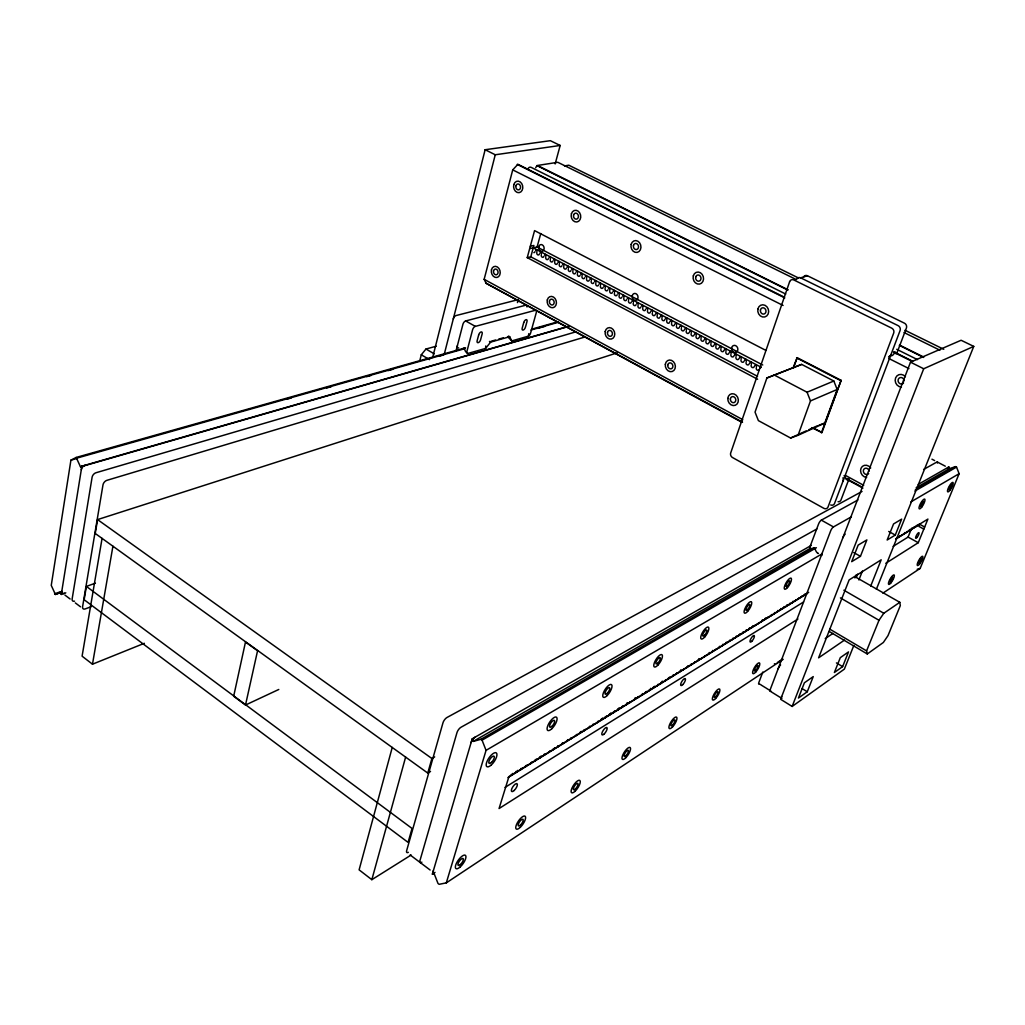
<?xml version="1.0" encoding="UTF-8"?>
<svg xmlns="http://www.w3.org/2000/svg" width="1025" height="1025" viewBox="0 0 1025 1025"><rect width="100%" height="100%" fill="white"/><g stroke="black" fill="none" stroke-linecap="round" stroke-linejoin="round"><path stroke-width="1.5" d="M557.779 746.7L557.818 745.816M562.251 743.958L562.289 743.074M566.684 741.229L566.71 740.562M571.092 738.525L571.13 737.641M579.804 733.17L579.842 732.363M584.122 730.517L584.16 729.633M545.864 256.237L545.633 254.379L544.557 255.123M592.655 725.264L592.706 724.38M563.891 265.68L563.635 263.797L562.546 264.578M536.933 251.599L536.728 249.716L535.627 250.446M550.348 258.633L550.041 256.66L549.041 257.467M568.427 268.089L568.145 266.154L567.081 266.961M601.073 720.088L601.137 719.204M541.392 253.944L541.11 251.996L540.06 252.829M572.975 270.498L572.77 268.601L571.643 269.319M600.573 284.912L600.317 283.002L599.215 283.771M605.25 717.526L605.301 716.654M577.536 272.893L577.267 270.92L576.204 271.702M582.123 275.289L581.893 273.368L580.765 274.123M595.935 282.516L595.692 280.581L594.564 281.363M554.845 260.991L554.563 259.043L553.5 259.876M586.71 277.698L586.403 275.712L585.352 276.532M591.322 280.12L591.041 278.134L589.964 278.915M609.388 714.976L609.439 714.105M614.552 292.266L614.283 290.306L613.155 291.138M628.658 299.633L628.363 297.673L627.249 298.531M559.368 263.387L559.112 261.426L558.023 262.208M613.501 712.452L613.552 711.581M638.139 304.604L637.806 302.618L636.704 303.515M617.575 709.941L617.639 709.069M534.986 760.05L534.973 760.729M609.875 289.819L609.632 287.884L608.478 288.691M605.211 287.397L604.968 285.437L603.853 286.206M623.943 297.199L623.7 295.251L622.534 296.058M621.637 707.442L621.701 706.571M642.893 307.154L642.649 305.168L641.445 306.027M652.464 312.138L652.156 310.139L650.939 311.113M633.386 302.144L633.143 300.197L631.964 301.03M676.615 324.784L676.295 322.772L674.95 323.938M681.497 327.334L681.164 325.335L679.831 326.488M657.256 314.688L656.987 312.676L655.705 313.676M686.391 329.896L686.058 327.897L684.713 329.051M691.298 332.472L690.965 330.46L689.607 331.626M619.241 294.777L619.023 292.804L617.87 293.547M629.67 702.509L629.747 701.638M516.139 771.402L516.139 772.337M647.672 309.691L647.403 307.654L646.134 308.627M637.601 697.628L637.678 696.769M662.073 317.212L661.804 315.2L660.484 316.238M711.068 342.901L710.684 340.8L709.338 342.017M726.059 350.729L725.738 348.667L724.316 349.871M641.522 695.219L641.586 694.438M666.903 319.774L666.609 317.712L665.289 318.813M671.759 322.311L671.426 320.236L670.107 321.363M706.097 340.262L705.712 338.186L704.406 339.377M736.129 356.008L735.809 353.945L734.374 355.15M746.264 361.3L745.918 359.237L744.509 360.428M511.334 774.387L511.334 775.284M645.43 692.823L645.507 691.965M701.151 337.699L700.882 335.662L699.447 336.802M721.049 348.103L720.754 346.066L719.332 347.206M649.299 690.44L649.376 689.582M696.206 335.137L695.885 333.035L694.514 334.214M751.351 364.016L751.03 361.928L749.595 363.106M539.624 756.988L539.598 757.885M553.308 748.762L553.282 749.467M653.143 688.07L653.22 687.262M716.039 345.54L715.719 343.426L714.348 344.592M731.081 353.394L730.735 351.293L729.352 352.485M741.19 358.686L740.832 356.585L739.461 357.751M525.633 765.572L525.62 766.508M756.463 366.694L756.168 364.618L754.695 365.771M520.905 768.481L520.892 769.416M660.766 683.38L660.856 682.535M544.224 754.169L544.198 755.053M507.593 336.636L511.782 340.915L528.042 336.264A3.062 1.499 -61.2 0 0 530.617 333.01L536.293 312.599A3.088 1.512 -61.6 0 0 535.229 310.319L475.331 326.373A3.229 1.666 -60.9 0 0 472.576 329.794L467.003 351.088A3.203 1.64 -60.4 0 0 468.258 353.369L485.594 348.41L485.748 345.976M668.3 678.755L668.364 678.038M895.53 353.587L895.402 352.19L892.57 355.38L889.226 356.29M465.581 347.782L76.17 457.445L70.917 460.161L51.25 585.377L55.414 594.474L61.449 592.335M65.805 592.847L61.282 594.462L81.872 466.17L568.17 326.36M86.382 586.403L84.153 599.74L408.091 842.383L412.05 828.456L86.382 586.403L95.402 583.174M617.012 352.92L97.567 519.598L95.248 533.474L427.771 773.068L430.538 771.466M102.077 538.368L82.09 656.179L92.481 664.2L144.358 643.29M92.481 664.2L112.929 546.184M245.5 705.033L257.57 650.734L245.487 642.022L233.674 696.244L245.5 705.033L278.787 689.466M419.776 360.826L421.275 354.804L425.964 349.038L436.24 346.207M432.64 357.533L485.132 149.727L550.348 140.681L560.175 145.46L555.153 163.949M444.273 354.202L495.254 154.775L560.175 145.46M456.074 350.755L462.903 324.361A3.216 1.678 -60.9 0 1 465.657 320.953L525.799 305.194A3.075 1.525 -61.7 0 1 526.978 306.975M741.985 422.39L486.106 283.272L484.146 279.325L512.731 169.881L517.907 164.295L783.933 296.994M392.242 747.43L359.109 869.853L371.844 879.681L411.14 855.017M757.629 379.263L527.234 257.634L534.563 230.612L765.701 350.307M517.446 302.593L518.291 299.518M527.234 257.634L530.796 256.827L533.884 245.475L530.322 246.243M529.682 248.639L537.087 247.012L540.764 233.559M371.844 879.681L405.631 757.078M427.771 773.068L431.897 758.513L434.677 756.937M783.074 659.382L446.311 882.871L439.136 884.319L438.008 883.473L434.19 873.736L432.358 874.12L472.23 738.794L811.275 545.415M446.311 882.871L486.055 750.351L482.058 740.165L480.866 739.332L473.243 741.395L472.23 738.794M766.892 377.982L755.041 412.127L758.397 420.622L790.582 438.021L798.065 435.292L824.805 423.069L837.169 389.474L833.825 381.018L801.64 364.4L766.892 377.982L801.64 364.4M792.927 368.27L797.155 357.674L841.141 380.326L821.935 432.537L811.646 427.604M793.491 368.039L797.155 357.674M798.065 435.292L810.48 400.916L807.059 392.229L774.285 375.048M821.384 432.793L841.141 380.326M762.805 672.054L758.91 682.381A3.447 1.012 -58.9 0 0 759.551 684.021L760.96 684.892M849.02 478.88L841 499.957A3.549 3.049 59.3 0 1 838.053 501.712M876.401 589.196L973.75 346.399L961.104 340.262L910.507 362.171L780.64 699.293L792.146 706.443L844.344 669.133L853.838 645.455M792.146 706.443L923.704 368.757L973.75 346.399M807.277 691.76L813.235 676.603L804.394 682.791L798.437 698.051L807.277 691.76L802.203 688.646M860.436 556.332L866.881 539.893L858.168 545.108L851.698 561.662L860.436 556.332L853.71 552.539M854.927 577.933L856.067 575.025M856.464 577.037L857.605 574.128M858.899 579.971L862.409 571.053M870.699 586.082L881.18 559.817L849.136 579.919L818.603 657.832L844.446 640.125M842.614 666.647L848.521 651.9L840.295 657.666L834.376 672.502L842.614 666.647L836.426 662.919M895.273 535.063L901.654 519.124L893.557 523.954L887.15 540.021L895.273 535.063L888.726 531.45M893.147 546.351L908.073 537.087L911.52 528.541M867.278 653.976L866.586 650.888L879.002 620.279L883.806 613.257L899.796 602.303L900.322 605.583L887.996 635.641L883.345 642.483L867.278 653.976L829.34 631.528M924.665 527.004L919.758 524.326L918.9 526.427L923.82 529.105M947.036 471.346L948.83 466.952L949.496 468.643L916.183 487.721M885.818 563.289L918.272 542.699L927.907 519.073L895.76 538.83M882.909 593.129L920.168 568.401L959.131 473.691L956.53 467.093L955.62 466.618L949.496 468.643M635.295 697.653L635 698.281M627.274 702.676L625.839 705.098M662.329 681.138L660.997 683.47M698.973 658.614L698.55 659.472M619.126 707.775L617.78 710.056M650.811 688.313L650.401 689.146M610.9 712.913L609.606 715.078M680.869 669.837L679.613 672.028M602.597 718L602.2 718.794M517.638 770.39L516.357 772.427M541.085 755.976L540.7 756.745M709.351 652.489L708.237 654.424M512.82 773.401L511.513 775.4M581.226 731.325L579.996 733.285M654.501 686.263L653.348 688.172M712.811 650.388L711.709 652.284M762.459 619.843L761.408 621.701M765.611 617.908L764.535 619.779M642.842 693.515L641.74 695.322M752.85 625.801L751.786 627.633M781.063 608.453L780.038 610.247M784.138 606.544L783.062 608.389M787.174 604.66L786.111 606.518M622.982 705.7L621.855 707.545M669.594 677.038L668.531 678.832M749.595 627.838L748.596 629.581M536.357 759.051L535.14 760.87M554.653 747.776L553.513 749.582M568.029 739.563L566.863 741.37M687.967 665.763L686.917 667.531M719.614 646.301L718.64 648.005M589.734 726.212L588.619 727.993M614.795 710.825L613.744 712.529M723.022 644.212L721.997 645.955M746.29 629.939L745.29 631.631M777.962 610.413L777.001 612.117M598.164 721.087L597.088 722.779M726.405 642.163L725.418 643.841M729.736 640.151L729.313 640.971M733.08 638.088L732.093 639.741M736.411 636.051L735.463 637.665M739.743 633.962L738.769 635.628M742.997 632.002L742.638 632.707M793.043 601.239L792.133 602.803M897.772 536.767L897.426 537.42M606.518 715.95L605.455 717.641M634.821 698.64L633.86 700.165M691.478 663.726L690.504 665.327M909.649 529.502L908.791 531.04M912.019 528.016L911.161 529.579M914.338 526.607L913.467 528.157M531.603 762.1L530.502 763.728M646.596 691.375L645.635 692.926M658.165 684.226L657.192 685.815M673.207 674.962L672.233 676.564M774.798 612.502L773.888 614.026M804.792 594.077L803.908 595.576M549.977 750.864L548.913 752.388M576.665 734.438L575.678 735.95M695.014 661.625L694.066 663.137M771.633 614.513L770.8 615.935M789.98 603.2L789.109 604.673M904.844 532.564L904.063 533.948M526.799 765.201L525.838 766.598M563.417 742.651L562.482 744.073M916.568 525.364L915.799 526.735M676.782 672.938L675.936 674.283M900.014 535.601L899.245 536.933M585.173 729.39L584.301 730.633M698.486 659.6L697.653 660.933M768.404 616.64L767.699 617.832M801.729 596.127L801.012 597.344M521.994 768.263L521.059 769.519M545.287 753.926L544.377 755.194M593.68 724.188L592.911 725.341M638.626 696.5L637.806 697.73M650.286 689.351L649.504 690.543M701.92 657.627L701.19 658.755M558.792 745.713L557.984 746.828M572.078 737.552L571.284 738.653M602.098 719.025L601.278 720.203M665.481 680.075L664.815 681.113M705.418 655.5L704.739 656.564M798.718 598.087L798.078 599.151M540.585 756.962L539.791 758.013M758.82 622.713L758.218 623.674M907.022 531.475L906.433 532.488M918.656 524.364L918.092 525.325M630.542 701.664L629.914 702.586M683.88 668.864L683.291 669.761M755.566 624.776L755.002 625.66M902.154 534.614L901.692 535.396M715.719 649.325L715.155 650.158M795.618 600.163L795.092 600.996M897.298 537.651L896.875 538.368M742.497 632.963L742.036 633.629M847.765 478.572L846.919 479.764L844.1 475.587M759.807 368.475L761.062 367.219M528.464 335.982L528.81 333.65M485.594 348.41L490.642 342.107L509.681 336.713L511.782 340.915M825.215 638.613L833.03 633.373M777.334 662.547L782.6 659.049M432.358 874.12L435.036 872.377M797.911 619.023L499.06 808.546L508.925 776.642L808.699 592.36M505.005 787.418L803.574 601.982M507.939 777.616L807.303 593.488M895.76 539.086L919.758 524.326M486.055 750.351L821.217 554.346M910.866 501.917L959.131 473.691M480.866 739.332L814.029 547.952M915.363 489.745L955.62 466.618M482.058 740.165L816.4 547.734M914.902 491.039L956.53 467.093M473.243 741.395L810.647 548.157M918.259 484.389L948.83 466.952M766.623 688.416L770.89 691.055A3.447 0.987 -58.9 0 1 770.275 689.428L830.647 530.912A3.613 1.089 -60.5 0 1 833.466 526.927L851.429 516.792M816.835 528.964L461.007 727.25A4.779 1.935 -55.5 0 0 456.971 732.644L419.955 860.577A4.651 1.755 -54.2 0 0 421.877 862.166M923.653 469.424L936.888 462.044A3.075 0.833 -61.4 0 1 937.388 463.069M810.596 548.631A3.575 1.102 -60.2 0 1 810.058 546.581L818.527 524.108A3.6 1.115 -60.5 0 1 821.345 520.136L857.938 499.969M862.051 491.436L446.99 717.487A4.753 1.96 -55.4 0 0 442.967 722.843L406.669 850.571A4.638 1.781 -54 0 0 408.347 852.339M76.17 457.445L80.514 466.862L81.872 466.17M462.032 349.064L463.979 348.141L465.657 351.703L467.708 353.382M790.582 438.021L806.137 430.936M808.968 429.642L817.45 425.772M55.414 594.474L60.437 592.283L61.282 594.462M810.48 400.916L837.169 389.474M807.059 392.229L833.825 381.018M91.199 606.697L85.216 608.914A4.126 2.396 -49.6 0 1 82.577 606.787L102.987 484.889A4.215 2.601 -51.7 0 1 106.843 480.353L585.467 336.828M818.924 425.234L824.805 423.069M54.556 593.834L60.59 591.694M796.617 279.338A3.626 3.19 74.8 0 1 800.653 277.839L807.444 275.763L904.473 323.195A3.703 3.37 68.3 0 1 906.395 328.077L897.093 352.523A3.677 3.331 66.4 0 1 896.414 353.612M576.153 331.767L95.953 472.756A4.19 2.627 -51.5 0 0 92.096 477.266L72.147 598.946A4.113 2.409 -49.4 0 0 74.53 601.175M917.234 569.259L920.168 568.401M80.514 466.862L568.875 326.373M531.757 329.153L557.92 321.786M77.067 458.06L464.825 348.679M490.988 341.299L495.6 340.005M498.675 339.134L503.288 337.827M530.988 330.012L558.689 322.209M70.917 460.161L77.08 458.418M286.552 399.289L291.177 397.982M326.603 387.988L331.229 386.681M366.655 376.675L371.268 375.368M388.219 370.589L392.831 369.282M439.046 356.239L443.658 354.932M537.625 328.41L545.326 326.232M486.106 283.272L742.548 422.146M564.519 165.896L568.785 165.204L798.654 278.057M810.403 548.952L814.606 547.798L815.298 549.579A5.74 3.011 71.7 0 0 817.988 553.474M800.653 277.839L898.143 325.655A3.728 3.395 68.3 0 1 900.078 330.562L834.555 503.442A3.575 3.062 59.4 0 1 830.698 504.941M904.973 330.255L943.769 349.294M796.271 279.556L557.792 162.296L536.895 165.563L787.572 289.947M904.012 332.536L939.925 350.204M788.161 289.832L538.907 166.191A3.267 2.588 80.9 0 0 535.703 167.703M899.899 345.246L923.551 356.982M899.309 345.374L923.653 357.456M785.714 294.047L531.219 167.395A3.293 2.601 80.8 0 0 528.118 168.651M896.721 349.294L917.478 359.621M894.056 351.934L912.647 361.21M517.253 164.397L784.791 297.891M893.531 352.152L912.122 361.428M485.132 149.727L495.254 154.775M910.507 362.171L923.704 368.757M512.731 169.881L783.087 305.463M888.931 358.558L908.957 368.59M796.592 357.892L840.59 380.557M537.087 247.012L762.741 364.977M533.231 247.858L761.165 367.232M931.956 459.187L934.621 460.584M937.273 461.98L945.293 466.183M530.796 256.827L757.539 376.342M813.594 428.091L821.935 432.537M484.146 279.325L742.792 419.699M845.407 475.395L863.678 485.312M846.56 478.662L862.012 487.067M846.022 478.944L862.896 488.118M908.073 537.087L918.272 542.699M508.502 336.059L509.681 336.713M465.657 320.953L475.331 326.373M821.345 520.136L833.466 526.927M489.45 341.428L490.642 342.107M854.863 576.639L899.796 602.303M425.964 349.038L434.267 353.83M843.857 590.195L883.806 613.257M421.275 354.804L429.577 359.621M840.423 597.908L879.002 620.279M829.866 629.183L866.586 650.888M761.665 685.341L765.918 687.967M770.339 691.286L781.767 698.371M97.567 519.598L431.897 758.513M64.947 595.102L70.123 598.997M75.299 602.892L80.514 606.813M410.141 854.965L430.141 870.02M842.909 477.842A3.587 3.101 60.2 0 1 843.127 480.827M803.421 277.262A3.6 3.177 74.9 0 1 807.444 275.763M890.763 355.15A3.703 3.344 66.4 0 1 888.624 357.123M901.449 387.13A6.483 5.842 63.5 0 1 895.581 377.943A6.483 5.842 63.5 0 1 905.447 376.739M866.625 477.471A6.342 5.535 59.3 0 1 861.026 468.258A6.342 5.535 59.3 0 1 870.712 467.964M903.563 382.991A3.331 3.011 63.5 0 1 898.643 382.453A3.331 3.011 63.5 0 1 900.117 377.61A3.331 3.011 63.5 0 1 904.204 380.864M868.649 473.563A3.267 2.844 59.3 0 1 863.985 473.012A3.267 2.844 59.3 0 1 865.049 468.348A3.267 2.844 59.3 0 1 869.2 471.09M534.986 251.65A1.691 1.333 77.4 0 1 533.833 252.624M539.432 253.982A1.704 1.345 77.3 0 1 537.728 254.815A1.704 1.345 77.3 0 1 536.844 252.624M543.903 256.327A1.704 1.345 77.2 0 1 542.187 257.16A1.704 1.345 77.2 0 1 541.303 254.969M548.375 258.684A1.704 1.345 77.1 0 1 546.658 259.504A1.704 1.345 77.1 0 1 545.774 257.313M552.872 261.042A1.704 1.358 77 0 1 551.143 261.862A1.704 1.358 77 0 1 550.258 259.658M557.369 263.399A1.704 1.358 76.9 0 1 555.64 264.219A1.704 1.358 76.9 0 1 554.756 262.028M561.892 265.77A1.704 1.358 76.8 0 1 560.15 266.59A1.704 1.358 76.8 0 1 559.266 264.386M566.428 268.153A1.717 1.371 76.7 0 1 564.685 268.973A1.717 1.371 76.7 0 1 563.788 266.769M570.976 270.536A1.717 1.371 76.6 0 1 569.221 271.356A1.717 1.371 76.6 0 1 568.324 269.139M575.525 272.919A1.717 1.371 76.4 0 1 573.769 273.739A1.717 1.371 76.4 0 1 572.873 271.535M580.099 275.328A1.717 1.384 76.3 0 1 578.331 276.148A1.717 1.384 76.3 0 1 577.447 273.931M584.686 277.724A1.717 1.384 76.2 0 1 582.918 278.544A1.717 1.384 76.2 0 1 582.021 276.327M589.285 280.145A1.717 1.384 76.1 0 1 587.504 280.952A1.717 1.384 76.1 0 1 586.607 278.736M593.898 282.567A1.73 1.397 76 0 1 592.117 283.374A1.73 1.397 76 0 1 591.22 281.157M598.523 284.988A1.73 1.397 75.8 0 1 596.729 285.808A1.73 1.397 75.8 0 1 595.832 283.579M603.161 287.423A1.73 1.409 75.7 0 1 601.368 288.243A1.73 1.409 75.7 0 1 600.471 286.001M607.812 289.87A1.73 1.409 75.6 0 1 606.006 290.677A1.73 1.409 75.6 0 1 605.109 288.448M612.489 292.317A1.73 1.409 75.4 0 1 610.669 293.124A1.73 1.409 75.4 0 1 609.773 290.882M617.165 294.764A1.73 1.422 75.3 0 1 615.346 295.584A1.73 1.422 75.3 0 1 614.449 293.342M621.855 297.237A1.743 1.422 75.1 0 1 620.035 298.044A1.743 1.422 75.1 0 1 619.126 295.802M626.57 299.697A1.743 1.422 75 0 1 624.738 300.517A1.743 1.422 75 0 1 623.828 298.262M631.298 302.183A1.743 1.435 74.8 0 1 629.452 302.99A1.743 1.435 74.8 0 1 628.543 300.735M636.038 304.668A1.743 1.435 74.7 0 1 634.193 305.476A1.743 1.435 74.7 0 1 633.283 303.221M640.779 307.154A1.743 1.435 74.5 0 1 638.934 307.974A1.743 1.435 74.5 0 1 638.024 305.706M645.545 309.665A1.755 1.448 74.4 0 1 643.687 310.472A1.755 1.448 74.4 0 1 642.778 308.205M650.337 312.164A1.755 1.448 74.2 0 1 648.466 312.971A1.755 1.448 74.2 0 1 647.557 310.703M655.129 314.688A1.755 1.448 74 0 1 653.258 315.495A1.755 1.448 74 0 1 652.336 313.214M659.933 317.212A1.755 1.461 73.9 0 1 658.063 318.019A1.755 1.461 73.9 0 1 657.14 315.738M664.764 319.736A1.755 1.461 73.7 0 1 662.88 320.543A1.755 1.461 73.7 0 1 661.958 318.262M669.607 322.273A1.755 1.461 73.5 0 1 667.711 323.08A1.755 1.461 73.5 0 1 666.788 320.799M674.45 324.822A1.768 1.473 73.3 0 1 672.554 325.63A1.768 1.473 73.3 0 1 671.631 323.336M679.319 327.385A1.768 1.473 73.1 0 1 677.423 328.179A1.768 1.473 73.1 0 1 676.487 325.886M684.213 329.947A1.768 1.486 72.9 0 1 682.291 330.742A1.768 1.486 72.9 0 1 681.369 328.448M689.108 332.51A1.768 1.486 72.7 0 1 687.186 333.304A1.768 1.486 72.7 0 1 686.263 331.011M694.015 335.085A1.768 1.486 72.5 0 1 692.093 335.893A1.768 1.486 72.5 0 1 691.158 333.586M698.947 337.673A1.781 1.499 72.3 0 1 697.013 338.468A1.781 1.499 72.3 0 1 696.077 336.174M703.893 340.274A1.781 1.499 72.1 0 1 701.946 341.069A1.781 1.499 72.1 0 1 701.01 338.762M708.852 342.875A1.781 1.499 71.9 0 1 706.904 343.67A1.781 1.499 71.9 0 1 705.969 341.351M713.823 345.476A1.781 1.512 71.7 0 1 711.863 346.271A1.781 1.512 71.7 0 1 710.927 343.964M718.82 348.103A1.781 1.512 71.4 0 1 716.847 348.884A1.781 1.512 71.4 0 1 715.911 346.578M723.817 350.729A1.794 1.512 71.2 0 1 721.843 351.511A1.794 1.512 71.2 0 1 720.908 349.192M728.839 353.356A1.794 1.525 71 0 1 726.853 354.15A1.794 1.525 71 0 1 725.918 351.818M733.874 355.995A1.794 1.525 70.7 0 1 731.888 356.79A1.794 1.525 70.7 0 1 730.94 354.458M738.923 358.648A1.794 1.537 70.5 0 1 736.937 359.442A1.794 1.537 70.5 0 1 735.988 357.11M743.996 361.312A1.807 1.537 70.2 0 1 741.985 362.094A1.807 1.537 70.2 0 1 741.049 359.762M749.083 363.977A1.807 1.537 70 0 1 747.071 364.759A1.807 1.537 70 0 1 746.123 362.427M754.182 366.655A1.807 1.55 69.7 0 1 752.158 367.437A1.807 1.55 69.7 0 1 751.21 365.092M759.294 369.333A1.807 1.55 69.4 0 1 757.27 370.115A1.807 1.55 69.4 0 1 756.322 367.77M453.293 318.954A3.203 1.691 -60.9 0 1 456.048 315.559L516.421 300.094A3.062 1.537 -61.7 0 1 517.612 301.888M64.485 593.321A4.1 2.422 -49.2 0 1 61.808 591.169M81.295 469.719A4.177 2.639 -51.3 0 1 85.152 465.235M458.675 347.911A3.19 1.653 -60.4 0 1 457.406 345.617M821.858 555.512A3.587 1.076 -60.2 0 1 822.076 553.436M818.437 553.423A2.78 1.461 71.8 0 1 818.001 553.308M778.18 668.672A3.472 0.999 -59.1 0 1 780.602 664.994M774.823 663.713A5.522 0.833 -21 0 1 774.387 663.867M947.587 467.656A3.088 0.82 -61.3 0 1 947.753 469.591M433.511 872.557A4.677 1.73 -54.3 0 1 433.37 870.661M471.116 742.548A4.792 1.896 -55.6 0 1 475.164 737.116M781.562 698.32A3.459 0.974 -58.9 0 1 781.703 696.513M842.858 537.779A3.626 1.063 -60.5 0 1 845.177 534.14M478.675 334.932L477.163 340.646A2.793 1.422 -60.7 0 0 478.239 342.645A2.793 1.422 -60.7 0 0 480.623 339.672L482.134 333.983A2.806 1.435 -60.8 0 0 481.058 331.959A2.806 1.435 -60.8 0 0 478.675 334.932M523.737 322.555L522.212 328.09A2.703 1.333 -61.3 0 0 523.16 330.05A2.703 1.333 -61.3 0 0 525.441 327.18L526.965 321.658A2.716 1.333 -61.4 0 0 526.017 319.685A2.716 1.333 -61.4 0 0 523.737 322.555M789.609 281.747L730.697 452.947A3.485 2.921 65.3 0 0 732.491 457.522L823.895 508.349A3.587 3.075 59.6 0 0 828.033 506.978L893.685 333.087A3.754 3.408 68.3 0 0 891.724 328.154L793.773 279.928A3.652 3.203 74.7 0 0 789.609 281.747M513.845 184.551A5.817 4.561 80 0 0 519.06 192.662A5.817 4.561 80 0 0 521.687 183.513A5.817 4.561 80 0 0 513.845 184.551M571.438 213.7A5.907 4.753 79 0 0 576.793 221.989A5.907 4.753 79 0 0 579.637 212.752A5.907 4.753 79 0 0 571.438 213.7M631.157 244.373A6.009 4.958 77.6 0 0 637.127 252.406A6.009 4.958 77.6 0 0 639.587 242.771A6.009 4.958 77.6 0 0 631.157 244.373M693.323 275.853A6.112 5.163 75.7 0 0 699.498 284.092A6.112 5.163 75.7 0 0 702.151 274.341A6.112 5.163 75.7 0 0 693.323 275.853M757.898 309.012A6.227 5.381 73 0 0 764.74 316.968A6.227 5.381 73 0 0 766.969 306.834A6.227 5.381 73 0 0 757.898 309.012M491.449 269.87A5.65 4.382 76.5 0 0 496.933 277.455A5.65 4.382 76.5 0 0 498.919 268.447A5.65 4.382 76.5 0 0 491.449 269.87M547.312 299.941A5.753 4.561 75.2 0 0 552.949 307.705A5.753 4.561 75.2 0 0 555.114 298.595A5.753 4.561 75.2 0 0 547.312 299.941M605.198 331.523A5.842 4.741 73.4 0 0 611.425 339.019A5.842 4.741 73.4 0 0 613.181 329.563A5.842 4.741 73.4 0 0 605.198 331.523M665.327 364.336A5.945 4.933 71.1 0 0 672.157 371.524A5.945 4.933 71.1 0 0 673.476 361.735A5.945 4.933 71.1 0 0 665.327 364.336M727.827 398.43A6.06 5.138 68.2 0 0 735.297 405.285A6.06 5.138 68.2 0 0 736.117 395.202A6.06 5.138 68.2 0 0 727.827 398.43M515.959 185.704A2.985 2.345 80 0 0 518.637 189.868A2.985 2.345 80 0 0 519.982 185.166A2.985 2.345 80 0 0 515.959 185.704M573.628 214.891A3.037 2.447 79 0 0 576.383 219.158A3.037 2.447 79 0 0 577.844 214.404A3.037 2.447 79 0 0 573.628 214.891M633.476 245.423A3.088 2.55 77.6 0 0 636.551 249.549A3.088 2.55 77.6 0 0 637.819 244.591A3.088 2.55 77.6 0 0 633.476 245.423M695.744 276.942A3.139 2.652 75.7 0 0 698.922 281.183A3.139 2.652 75.7 0 0 700.28 276.161A3.139 2.652 75.7 0 0 695.744 276.942M760.46 309.96A3.203 2.768 73 0 0 763.997 314.034A3.203 2.768 73 0 0 765.137 308.832A3.203 2.768 73 0 0 760.46 309.96M493.55 270.869A2.908 2.255 76.5 0 0 496.356 274.777A2.908 2.255 76.5 0 0 497.381 270.139A2.908 2.255 76.5 0 0 493.55 270.869M549.477 300.978A2.96 2.345 75.2 0 0 552.385 304.976A2.96 2.345 75.2 0 0 553.487 300.287A2.96 2.345 75.2 0 0 549.477 300.978M607.492 332.42A3.011 2.434 73.4 0 0 610.695 336.277A3.011 2.434 73.4 0 0 611.592 331.408A3.011 2.434 73.4 0 0 607.492 332.42M667.749 365.079A3.062 2.537 71.1 0 0 671.26 368.782A3.062 2.537 71.1 0 0 671.926 363.747A3.062 2.537 71.1 0 0 667.749 365.079M730.377 399.02A3.113 2.639 68.2 0 0 734.207 402.543A3.113 2.639 68.2 0 0 734.63 397.354A3.113 2.639 68.2 0 0 730.377 399.02M538.753 246.73A3.421 2.703 77.5 0 0 542.084 251.292A3.421 2.703 77.5 0 0 543.352 245.821A3.421 2.703 77.5 0 0 538.753 246.73M632.246 295.828A3.511 2.883 75 0 0 636 300.287A3.511 2.883 75 0 0 637.076 294.572A3.511 2.883 75 0 0 632.246 295.828M731.632 348.026A3.613 3.075 71.1 0 0 735.848 352.369A3.613 3.075 71.1 0 0 736.719 346.412A3.613 3.075 71.1 0 0 731.632 348.026M514.191 790.467A4.728 1.73 -55.8 0 0 517.048 783.715A4.728 1.73 -55.8 0 0 511.834 788.622A4.728 1.73 -55.8 0 0 514.191 790.467M604.366 733.785A4.369 1.512 -57.2 0 0 606.851 727.558A4.369 1.512 -57.2 0 0 602.2 732.311A4.369 1.512 -57.2 0 0 604.366 733.785M682.829 684.546A4.062 1.333 -58.3 0 0 685.264 678.64A4.062 1.333 -58.3 0 0 681.087 682.983A4.062 1.333 -58.3 0 0 682.829 684.546M752.03 641.035A3.805 1.179 -59.1 0 0 754.182 635.551A3.805 1.179 -59.1 0 0 750.377 639.818A3.805 1.179 -59.1 0 0 752.03 641.035M917.093 537.369A3.229 0.846 -60.7 0 0 918.951 532.705A3.229 0.846 -60.7 0 0 915.966 536.395A3.229 0.846 -60.7 0 0 917.093 537.369M491.462 762.408A4.305 1.64 -55.7 0 0 494.037 756.232A4.305 1.64 -55.7 0 0 489.22 760.64A4.305 1.64 -55.7 0 0 491.462 762.408M551.898 726.379A4.087 1.512 -56.7 0 0 554.423 720.447A4.087 1.512 -56.7 0 0 549.977 724.56A4.087 1.512 -56.7 0 0 551.898 726.379M607.287 693.297A3.895 1.384 -57.5 0 0 609.516 687.673A3.895 1.384 -57.5 0 0 605.378 691.837A3.895 1.384 -57.5 0 0 607.287 693.297M657.935 663.098A3.716 1.281 -58.2 0 0 660.138 657.678A3.716 1.281 -58.2 0 0 656.269 661.599A3.716 1.281 -58.2 0 0 657.935 663.098M704.713 635.154A3.562 1.179 -58.8 0 0 706.661 630.016A3.562 1.179 -58.8 0 0 703.022 634.001A3.562 1.179 -58.8 0 0 704.713 635.154M747.776 609.478A3.421 1.089 -59.4 0 0 749.698 604.507A3.421 1.089 -59.4 0 0 746.277 608.299A3.421 1.089 -59.4 0 0 747.776 609.478M787.674 585.711A3.293 1.012 -59.8 0 0 789.57 580.893A3.293 1.012 -59.8 0 0 786.342 584.493A3.293 1.012 -59.8 0 0 787.674 585.711M921.77 505.709A2.883 0.769 -61 0 0 923.435 501.507A2.883 0.769 -61 0 0 920.783 504.748A2.883 0.769 -61 0 0 921.77 505.709M950.162 488.72A2.793 0.718 -61.2 0 0 951.674 484.722A2.793 0.718 -61.2 0 0 949.112 488.041A2.793 0.718 -61.2 0 0 950.162 488.72M460.392 864.536A4.215 1.525 -54.7 0 0 463.133 858.553A4.215 1.525 -54.7 0 0 458.418 862.768A4.215 1.525 -54.7 0 0 460.392 864.536M520.546 824.971A3.998 1.409 -55.7 0 0 522.955 819.321A3.998 1.409 -55.7 0 0 518.573 823.536A3.998 1.409 -55.7 0 0 520.546 824.971M575.473 788.878A3.805 1.294 -56.5 0 0 577.844 783.42A3.805 1.294 -56.5 0 0 573.769 787.392A3.805 1.294 -56.5 0 0 575.473 788.878M626.147 755.527A3.639 1.204 -57.3 0 0 628.248 750.364A3.639 1.204 -57.3 0 0 624.417 754.362A3.639 1.204 -57.3 0 0 626.147 755.527M672.759 724.906A3.485 1.115 -57.9 0 0 674.822 719.909A3.485 1.115 -57.9 0 0 671.234 723.701A3.485 1.115 -57.9 0 0 672.759 724.906M715.898 696.564A3.344 1.038 -58.4 0 0 717.923 691.721A3.344 1.038 -58.4 0 0 714.553 695.322A3.344 1.038 -58.4 0 0 715.898 696.564M756.066 670.107A3.216 0.961 -58.9 0 0 757.885 665.52A3.216 0.961 -58.9 0 0 754.682 669.171A3.216 0.961 -58.9 0 0 756.066 670.107M891.212 581.265A2.806 0.743 -60.3 0 0 892.801 577.242A2.806 0.743 -60.3 0 0 890.174 580.522A2.806 0.743 -60.3 0 0 891.212 581.265M919.835 562.469A2.729 0.692 -60.5 0 0 921.411 558.548A2.729 0.692 -60.5 0 0 918.887 561.7A2.729 0.692 -60.5 0 0 919.835 562.469M491.334 764.932A8.367 3.203 -55.7 0 0 496.343 752.914A8.367 3.203 -55.7 0 0 487.003 761.447A8.367 3.203 -55.7 0 0 491.334 764.932M551.693 728.839A7.944 2.934 -56.7 0 0 556.601 717.282A7.944 2.934 -56.7 0 0 547.965 725.264A7.944 2.934 -56.7 0 0 551.693 728.839M607.184 695.527A7.559 2.703 -57.5 0 0 611.515 684.598A7.559 2.703 -57.5 0 0 603.456 692.669A7.559 2.703 -57.5 0 0 607.184 695.527M657.755 665.289A7.226 2.486 -58.2 0 0 662.035 654.744A7.226 2.486 -58.2 0 0 654.514 662.355A7.226 2.486 -58.2 0 0 657.755 665.289M704.623 637.127A6.932 2.293 -58.8 0 0 708.416 627.146A6.932 2.293 -58.8 0 0 701.343 634.872A6.932 2.293 -58.8 0 0 704.623 637.127M747.635 611.425A6.663 2.127 -59.4 0 0 751.389 601.752A6.663 2.127 -59.4 0 0 744.727 609.106A6.663 2.127 -59.4 0 0 747.635 611.425M787.469 587.607A6.406 1.973 -59.8 0 0 791.197 578.241A6.406 1.973 -59.8 0 0 784.907 585.237A6.406 1.973 -59.8 0 0 787.469 587.607M921.77 507.067A5.599 1.499 -61 0 0 924.704 499.098A5.599 1.499 -61 0 0 919.502 505.799A5.599 1.499 -61 0 0 921.77 507.067M950.021 490.181A5.433 1.409 -61.2 0 0 952.942 482.416A5.433 1.409 -61.2 0 0 947.971 488.874A5.433 1.409 -61.2 0 0 950.021 490.181M460.135 866.996A8.187 2.972 -54.7 0 0 465.478 855.35A8.187 2.972 -54.7 0 0 456.317 863.511A8.187 2.972 -54.7 0 0 460.135 866.996M520.393 827.213A7.764 2.729 -55.7 0 0 525.095 816.207A7.764 2.729 -55.7 0 0 516.562 824.408A7.764 2.729 -55.7 0 0 520.393 827.213M575.256 791.069A7.393 2.524 -56.5 0 0 579.868 780.461A7.393 2.524 -56.5 0 0 571.937 788.161A7.393 2.524 -56.5 0 0 575.256 791.069M626.019 757.526A7.072 2.332 -57.3 0 0 630.106 747.481A7.072 2.332 -57.3 0 0 622.675 755.246A7.072 2.332 -57.3 0 0 626.019 757.526M672.567 726.866A6.778 2.165 -57.9 0 0 676.603 717.154A6.778 2.165 -57.9 0 0 669.632 724.496A6.778 2.165 -57.9 0 0 672.567 726.866M715.655 698.486A6.509 2.012 -58.4 0 0 719.627 689.069A6.509 2.012 -58.4 0 0 713.08 696.052A6.509 2.012 -58.4 0 0 715.655 698.486M755.925 671.862A6.265 1.871 -58.9 0 0 759.474 662.919A6.265 1.871 -58.9 0 0 753.234 670.017A6.265 1.871 -58.9 0 0 755.925 671.862M891.033 582.764A5.471 1.435 -60.3 0 0 894.133 574.948A5.471 1.435 -60.3 0 0 889.008 581.303A5.471 1.435 -60.3 0 0 891.033 582.764M919.63 563.942A5.304 1.345 -60.5 0 0 922.705 556.319A5.304 1.345 -60.5 0 0 917.798 562.443A5.304 1.345 -60.5 0 0 919.63 563.942"/></g></svg>
